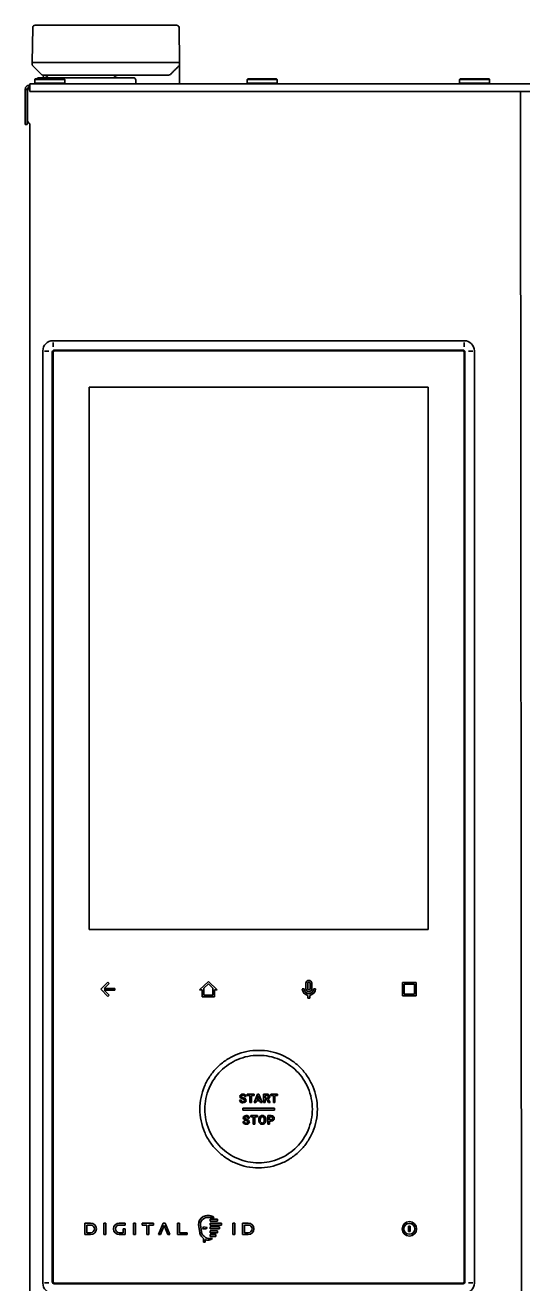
# Model space of a CAD drawing. Header units: inches. Extents: x 786 to 5593, y 691 to 5024.
# Drawn here: x 3395 to 3594, y 3019 to 3523 of the extents above; entities that cross this region are included whole.
import ezdxf

# ---------------------------------------------------------------- set-up
doc = ezdxf.new("R2010")
doc.units = ezdxf.units.IN
doc.layers.add('1', color=7, linetype='Continuous', true_color=0xffffff)

msp = doc.modelspace()

# ---------------------------------------------------------------- linework, layer by layer
at = {"layer": '1', "color": 7, "linetype": 'Continuous', "lineweight": 35}
for p, q in [((3397.74, 3507.66), (3397.98, 3521.67)), ((3398.98, 3522.66), (3404.74, 3522.66)), ((3404.74, 3522.66), (3449.74, 3522.66)), ((3455.5, 3522.66), (3449.74, 3522.66)), ((3456.5, 3521.67), (3456.74, 3507.66)), ((3397.75, 3506.94), (3397.74, 3507.66)), ((3404.74, 3507.66), (3397.74, 3507.66)), ((3449.74, 3507.66), (3404.74, 3507.66)), ((3456.74, 3507.66), (3449.74, 3507.66)), ((3456.74, 3507.66), (3456.73, 3506.94)), ((3456.74, 3501.12), (3456.74, 3506.19)), ((3398.99, 3501.16), (3398.74, 3500.91)), ((3398.74, 3500.91), (3410.74, 3500.91)), ((3398.74, 3500.91), (3398.74, 3499.41)), ((3398.74, 3499.41), (3398.99, 3499.16)), ((3410.74, 3499.41), (3398.74, 3499.41)), ((3398.99, 3501.16), (3410.49, 3501.16)), ((3438.19, 3501.63), (3400.29, 3501.63)), ((3402.26, 3501.63), (3402.25, 3501.89)), ((3449.74, 3502.66), (3404.74, 3502.66)), ((3410.74, 3500.91), (3410.49, 3501.16)), ((3410.49, 3499.16), (3410.74, 3499.41)), ((3410.74, 3499.41), (3410.74, 3500.91)), ((3439.24, 3499.16), (3439.19, 3500.66)), ((3456.74, 3499.39), (3456.74, 3499.66)), ((3483.99, 3501.16), (3483.74, 3500.91)), ((3483.74, 3500.91), (3495.74, 3500.91)), ((3483.74, 3500.91), (3483.74, 3499.41)), ((3483.74, 3499.41), (3483.99, 3499.16)), ((3495.74, 3499.41), (3483.74, 3499.41)), ((3483.99, 3501.16), (3495.49, 3501.16)), ((3495.74, 3500.91), (3495.49, 3501.16)), ((3495.49, 3499.16), (3495.74, 3499.41)), ((3495.74, 3499.41), (3495.74, 3500.91)), ((3568.99, 3501.16), (3568.74, 3500.91)), ((3568.74, 3500.91), (3580.74, 3500.91)), ((3568.74, 3500.91), (3568.74, 3499.41)), ((3568.74, 3499.41), (3568.99, 3499.16)), ((3580.74, 3499.41), (3568.74, 3499.41)), ((3568.99, 3501.16), (3580.49, 3501.16)), ((3580.74, 3500.91), (3580.49, 3501.16)), ((3580.49, 3499.16), (3580.74, 3499.41)), ((3580.74, 3499.41), (3580.74, 3500.91)), ((3394.94, 3496.74), (3394.94, 3496.86)), ((3394.94, 3495.9), (3394.94, 3496.74)), ((3394.94, 3495.9), (3394.94, 3484.86)), ((3395.74, 3496.74), (3395.74, 3496.86)), ((3395.74, 3496.74), (3395.74, 3495.9)), ((3395.74, 3496.06), (3395.85, 3496.06)), ((3395.74, 3495.9), (3395.74, 3484.86)), ((3395.84, 3495.9), (3395.84, 3484.86)), ((3396.08, 3496.86), (3396.03, 3496.74)), ((3396.74, 3499.16), (3398.74, 3499.16)), ((3396.74, 3496.16), (3396.74, 3499.16)), ((3398.74, 3496.16), (3396.74, 3496.16)), ((3396.74, 3496.16), (3398.74, 3496.16)), ((3577.91, 3499.16), (3398.74, 3499.16)), ((3577.91, 3496.16), (3398.74, 3496.16)), ((3577.91, 3496.16), (3398.74, 3496.16)), ((3577.91, 3499.16), (3579.33, 3499.16)), ((3579.33, 3496.16), (3577.91, 3496.16)), ((3579.33, 3496.16), (3577.91, 3496.16)), ((3593.08, 3499.16), (3579.33, 3499.16)), ((3593.08, 3496.16), (3579.33, 3496.16)), ((3593.08, 3496.16), (3579.33, 3496.16)), ((3593.08, 3499.16), (3593.79, 3499.16)), ((3593.79, 3496.16), (3593.08, 3496.16)), ((3593.08, 3496.16), (3593.74, 2809.66)), ((4002.68, 3499.16), (3593.79, 3499.16)), ((3947.69, 3496.16), (3593.79, 3496.16)), ((3394.94, 3482.86), (3394.94, 3484.86)), ((3395.74, 3482.88), (3395.74, 3484.86)), ((3395.74, 3482.86), (3394.94, 3482.86)), ((3396.74, 3483.19), (3396.74, 2812.66)), ((3570.63, 3396.41), (3406.02, 3396.41)), ((3402.03, 3392.41), (3402.03, 3019.4)), ((3405.78, 3019.91), (3405.78, 3391.91)), ((3406.08, 3391.91), (3406.08, 3019.91)), ((3406.53, 3392.66), (3570.13, 3392.66)), ((3570.13, 3392.36), (3406.53, 3392.36)), ((3570.58, 3019.91), (3570.58, 3391.91)), ((3570.88, 3391.91), (3570.88, 3019.91)), ((3574.63, 3019.4), (3574.63, 3392.41)), ((3420.53, 3377.89), (3420.53, 3160.93)), ((3556.13, 3377.89), (3420.53, 3377.89)), ((3556.13, 3160.93), (3556.13, 3377.89)), ((3420.53, 3160.93), (3556.13, 3160.93)), ((3428, 3139.84), (3425.16, 3137)), ((3425.16, 3137), (3428, 3134.15)), ((3426.52, 3137.35), (3428.51, 3139.34)), ((3430.84, 3137.35), (3426.52, 3137.35)), ((3428.51, 3139.34), (3428, 3139.84)), ((3430.84, 3136.64), (3430.84, 3137.35)), ((3468.22, 3140.14), (3464.69, 3136.72)), ((3466.46, 3137.36), (3468.22, 3139.13)), ((3466.46, 3134.6), (3466.46, 3137.36)), ((3471.75, 3136.72), (3468.22, 3140.14)), ((3468.22, 3139.13), (3469.99, 3137.36)), ((3469.99, 3137.36), (3469.99, 3134.6)), ((3505.78, 3137.16), (3506.48, 3137.16)), ((3507.27, 3139.37), (3507.27, 3137.16)), ((3507.97, 3137.16), (3507.97, 3139.37)), ((3508.88, 3139.37), (3508.88, 3137.16)), ((3509.58, 3137.16), (3509.58, 3139.37)), ((3510.36, 3137.16), (3511.06, 3137.16)), ((3545.91, 3139.71), (3545.91, 3134.29)), ((3551.33, 3139.71), (3545.91, 3139.71)), ((3546.61, 3134.99), (3546.61, 3139.01)), ((3546.61, 3139.01), (3550.63, 3139.01)), ((3550.63, 3139.01), (3550.63, 3134.99)), ((3551.33, 3134.29), (3551.33, 3139.71)), ((3426.52, 3136.64), (3430.84, 3136.64)), ((3428.5, 3134.65), (3426.52, 3136.64)), ((3428, 3134.15), (3428.5, 3134.65)), ((3464.69, 3136.72), (3465.75, 3136.72)), ((3465.75, 3136.72), (3465.75, 3133.9)), ((3465.75, 3133.9), (3470.69, 3133.9)), ((3469.99, 3134.6), (3466.46, 3134.6)), ((3470.69, 3136.72), (3471.75, 3136.72)), ((3470.69, 3133.9), (3470.69, 3136.72)), ((3508.07, 3133.47), (3508.07, 3134.54)), ((3508.77, 3133.47), (3508.07, 3133.47)), ((3508.77, 3134.54), (3508.77, 3133.47)), ((3545.91, 3134.29), (3551.33, 3134.29)), ((3550.63, 3134.99), (3546.61, 3134.99)), ((3481.33, 3092.65), (3480.74, 3092.65)), ((3482.69, 3094.03), (3483.28, 3094.03)), ((3483.8, 3095.03), (3483.8, 3094.55)), ((3486.5, 3095.03), (3483.8, 3095.03)), ((3483.8, 3094.55), (3484.85, 3094.55)), ((3484.85, 3094.55), (3484.85, 3091.62)), ((3484.85, 3091.62), (3485.44, 3091.62)), ((3485.44, 3094.55), (3486.5, 3094.55)), ((3485.44, 3091.62), (3485.44, 3094.55)), ((3486.5, 3094.55), (3486.5, 3095.03)), ((3486.6, 3091.62), (3487.89, 3095.03)), ((3487.22, 3091.62), (3486.6, 3091.62)), ((3487.49, 3092.41), (3487.22, 3091.62)), ((3488.81, 3092.41), (3487.49, 3092.41)), ((3488.15, 3094.3), (3487.66, 3092.89)), ((3487.66, 3092.89), (3488.65, 3092.89)), ((3487.89, 3095.03), (3488.42, 3095.03)), ((3488.65, 3092.89), (3488.15, 3094.3)), ((3488.42, 3095.03), (3489.71, 3091.62)), ((3489.09, 3091.62), (3488.81, 3092.41)), ((3489.71, 3091.62), (3489.09, 3091.62)), ((3490.34, 3091.62), (3490.34, 3095.03)), ((3490.34, 3095.03), (3491.53, 3095.03)), ((3490.93, 3091.62), (3490.34, 3091.62)), ((3491.55, 3094.55), (3490.93, 3094.55)), ((3490.93, 3094.55), (3490.93, 3093.41)), ((3490.93, 3093.41), (3491.54, 3093.41)), ((3491.59, 3092.93), (3490.93, 3092.93)), ((3490.93, 3092.93), (3490.93, 3091.62)), ((3492.27, 3091.62), (3491.59, 3092.93)), ((3492.14, 3093.07), (3492.9, 3091.65)), ((3492.9, 3091.62), (3492.27, 3091.62)), ((3492.9, 3091.65), (3492.9, 3091.62)), ((3493.21, 3095.03), (3493.21, 3094.55)), ((3495.91, 3095.03), (3493.21, 3095.03)), ((3493.21, 3094.55), (3494.26, 3094.55)), ((3494.26, 3094.55), (3494.26, 3091.62)), ((3494.26, 3091.62), (3494.85, 3091.62)), ((3494.85, 3094.55), (3495.91, 3094.55)), ((3494.85, 3091.62), (3494.85, 3094.55)), ((3495.91, 3094.55), (3495.91, 3095.03)), ((3481.95, 3088.67), (3481.95, 3089.37)), ((3481.95, 3089.37), (3494.69, 3089.37)), ((3494.69, 3088.67), (3481.95, 3088.67)), ((3494.69, 3089.37), (3494.69, 3088.67)), ((3482.67, 3084.04), (3482.08, 3084.04)), ((3484.04, 3085.43), (3484.63, 3085.43)), ((3485.15, 3086.42), (3485.15, 3085.94)), ((3487.85, 3086.42), (3485.15, 3086.42)), ((3485.15, 3085.94), (3486.2, 3085.94)), ((3486.2, 3085.94), (3486.2, 3083.02)), ((3486.2, 3083.02), (3486.79, 3083.02)), ((3486.79, 3085.94), (3487.85, 3085.94)), ((3486.79, 3083.02), (3486.79, 3085.94)), ((3487.85, 3085.94), (3487.85, 3086.42)), ((3488.36, 3084.61), (3488.36, 3084.8)), ((3488.95, 3084.83), (3488.95, 3084.63)), ((3490.6, 3084.63), (3490.6, 3084.81)), ((3491.19, 3084.82), (3491.19, 3084.63)), ((3492.02, 3083.02), (3492.02, 3086.42)), ((3492.02, 3086.42), (3493.32, 3086.42)), ((3492.61, 3083.02), (3492.02, 3083.02)), ((3493.34, 3085.94), (3492.61, 3085.94)), ((3492.61, 3085.94), (3492.61, 3084.76)), ((3492.61, 3084.76), (3493.32, 3084.76)), ((3493.31, 3084.28), (3492.61, 3084.28)), ((3492.61, 3084.28), (3492.61, 3083.02)), ((3510.31, 3080.95), (3510.29, 3080.96)), ((3418.83, 3043.44), (3418.83, 3038.85)), ((3421.12, 3043.44), (3418.83, 3043.44)), ((3419.59, 3042.67), (3421.12, 3042.67)), ((3419.59, 3039.61), (3419.59, 3042.67)), ((3426.47, 3038.85), (3426.47, 3043.44)), ((3426.47, 3043.44), (3427.24, 3043.44)), ((3427.24, 3043.44), (3427.24, 3038.85)), ((3432.59, 3043.44), (3434.88, 3043.44)), ((3434.88, 3042.67), (3432.59, 3042.67)), ((3434.88, 3043.44), (3434.88, 3042.67)), ((3438.32, 3038.85), (3438.32, 3043.44)), ((3438.32, 3043.44), (3439.08, 3043.44)), ((3439.08, 3043.44), (3439.08, 3038.85)), ((3441.76, 3043.44), (3441.76, 3042.67)), ((3446.34, 3043.44), (3441.76, 3043.44)), ((3441.76, 3042.67), (3443.67, 3042.67)), ((3443.67, 3042.67), (3443.67, 3038.85)), ((3444.43, 3042.67), (3446.34, 3042.67)), ((3444.43, 3038.85), (3444.43, 3042.67)), ((3446.34, 3042.67), (3446.34, 3043.44)), ((3450.16, 3043.44), (3448.25, 3038.85)), ((3449.11, 3038.85), (3450.55, 3042.48)), ((3450.93, 3043.44), (3450.16, 3043.44)), ((3450.55, 3042.48), (3451.98, 3038.85)), ((3452.84, 3038.85), (3450.93, 3043.44)), ((3455.9, 3043.44), (3455.9, 3038.85)), ((3456.66, 3043.44), (3455.9, 3043.44)), ((3456.66, 3039.61), (3456.66, 3043.44)), ((3464.34, 3042.81), (3464.77, 3039.67)), ((3465.43, 3039.91), (3465.07, 3042.69)), ((3466.21, 3042), (3465.83, 3041.14)), ((3467.74, 3041.72), (3466.21, 3042)), ((3467.36, 3041.14), (3467.74, 3041.72)), ((3468.12, 3045.73), (3470.59, 3045.73)), ((3468.89, 3044.98), (3468.89, 3044.22)), ((3471.94, 3044.98), (3468.89, 3044.98)), ((3468.89, 3044.22), (3471.94, 3044.22)), ((3468.89, 3043.44), (3468.89, 3042.67)), ((3473.47, 3043.44), (3468.89, 3043.44)), ((3468.89, 3042.67), (3473.47, 3042.67)), ((3468.89, 3041.91), (3468.89, 3041.14)), ((3472.71, 3041.91), (3468.89, 3041.91)), ((3470.59, 3045.73), (3470.33, 3045.92)), ((3471.94, 3044.22), (3471.94, 3044.98)), ((3472.71, 3041.14), (3472.71, 3041.91)), ((3473.47, 3042.67), (3473.47, 3043.44)), ((3478.06, 3038.85), (3478.06, 3043.44)), ((3478.06, 3043.44), (3478.82, 3043.44)), ((3478.82, 3043.44), (3478.82, 3038.85)), ((3481.88, 3043.44), (3481.88, 3038.85)), ((3484.17, 3043.44), (3481.88, 3043.44)), ((3482.64, 3039.61), (3482.64, 3042.67)), ((3482.64, 3042.67), (3484.17, 3042.67)), ((3548.27, 3042.24), (3548.97, 3042.24)), ((3548.27, 3040.04), (3548.27, 3042.24)), ((3548.97, 3042.24), (3548.97, 3040.04)), ((3418.83, 3038.85), (3421.12, 3038.85)), ((3421.12, 3039.61), (3419.59, 3039.61)), ((3427.24, 3038.85), (3426.47, 3038.85)), ((3432.59, 3039.61), (3434.11, 3039.61)), ((3434.88, 3038.85), (3432.59, 3038.85)), ((3434.11, 3039.61), (3434.11, 3041.14)), ((3434.11, 3041.14), (3434.88, 3041.14)), ((3434.88, 3041.14), (3434.88, 3038.85)), ((3439.08, 3038.85), (3438.32, 3038.85)), ((3443.67, 3038.85), (3444.43, 3038.85)), ((3448.25, 3038.85), (3449.11, 3038.85)), ((3451.98, 3038.85), (3452.84, 3038.85)), ((3455.9, 3038.85), (3459.72, 3038.85)), ((3459.72, 3039.61), (3456.66, 3039.61)), ((3459.72, 3038.85), (3459.72, 3039.61)), ((3465.83, 3041.14), (3467.36, 3041.14)), ((3466.21, 3037.33), (3466.21, 3035.79)), ((3466.62, 3038.03), (3466.48, 3038.15)), ((3466.98, 3035.79), (3466.98, 3036.87)), ((3469.84, 3037.32), (3468.12, 3037.32)), ((3468.89, 3041.14), (3472.71, 3041.14)), ((3468.89, 3040.38), (3468.89, 3039.61)), ((3471.94, 3040.38), (3468.89, 3040.38)), ((3468.89, 3039.61), (3471.94, 3039.61)), ((3468.89, 3038.85), (3468.89, 3038.09)), ((3471.18, 3038.85), (3468.89, 3038.85)), ((3468.89, 3038.09), (3471.18, 3038.09)), ((3469.62, 3037.13), (3469.84, 3037.32)), ((3471.18, 3038.09), (3471.18, 3038.85)), ((3471.94, 3039.61), (3471.94, 3040.38)), ((3478.82, 3038.85), (3478.06, 3038.85)), ((3481.88, 3038.85), (3484.17, 3038.85)), ((3484.17, 3039.61), (3482.64, 3039.61)), ((3548.97, 3040.04), (3548.27, 3040.04)), ((3466.21, 3035.79), (3466.98, 3035.79)), ((3406.53, 3019.46), (3570.13, 3019.46)), ((3570.13, 3019.16), (3406.53, 3019.16))]:
    msp.add_line(p, q, dxfattribs=at)
for centre, radius, start, end in [((3398.98, 3521.66), 1, 90, 179), ((3455.5, 3521.66), 1, 1, 90), ((3400.29, 3500.63), 1, 90, 148.0305), ((3401.25, 3501.87), 1, 1, 63.2354), ((3402.27, 3500.66), 2, 29.0308, 90), ((3432.21, 3500.66), 2, 90, 150.9692), ((3438.19, 3500.63), 1, 2, 90), ((3452.33, 3503.66), 1, 270, 315), ((3455.99, 3499.41), 0.75, 340.5283, 359), ((3397.84, 3495.9), 2, 155, 180), ((3397.84, 3484.86), 2, 180, 236.6325), ((3406.53, 3391.91), 0.75, 90, 180), ((3406.53, 3391.91), 0.45, 90, 180), ((3570.13, 3391.91), 0.75, 0, 90), ((3570.13, 3391.91), 0.45, 0, 90), ((3406.53, 3019.91), 0.75, 180, 270), ((3406.53, 3019.91), 0.45, 180, 270), ((3570.13, 3019.91), 0.45, 270, 0), ((3570.13, 3019.91), 0.75, 270, 0)]:
    msp.add_arc(centre, radius, start, end, dxfattribs=at)
for centre, major_axis in [((3406.03, 3392.4), (2.84, -2.84)), ((3570.62, 3392.4), (-2.84, -2.84)), ((3406.03, 3019.41), (2.84, 2.84)), ((3570.62, 3019.41), (-2.84, 2.84))]:
    msp.add_ellipse(centre, major_axis=major_axis, ratio=0.997265, start_param=2.357564, end_param=3.925621, dxfattribs=at)
for points, knots in [([(3397.75, 3506.94), (3397.75, 3506.89), (3397.76, 3506.85), (3397.78, 3506.75), (3397.79, 3506.71), (3397.83, 3506.62), (3397.85, 3506.58), (3397.91, 3506.5), (3397.94, 3506.46), (3397.97, 3506.42)], [0, 0, 0, 0, 0.25, 0.25, 0.5, 0.5, 0.75, 0.75, 1, 1, 1, 1]), ([(3456.51, 3506.42), (3456.54, 3506.46), (3456.57, 3506.5), (3456.63, 3506.58), (3456.65, 3506.62), (3456.69, 3506.71), (3456.7, 3506.75), (3456.72, 3506.85), (3456.73, 3506.89), (3456.73, 3506.94)], [0, 0, 0, 0, 0.25, 0.25, 0.5, 0.5, 0.75, 0.75, 1, 1, 1, 1]), ([(3402.15, 3502.66), (3402.09, 3502.66), (3402.02, 3502.66), (3401.9, 3502.69), (3401.83, 3502.71), (3401.71, 3502.76), (3401.65, 3502.79), (3401.54, 3502.86), (3401.49, 3502.9), (3401.45, 3502.95)], [0, 0, 0, 0, 0.25, 0.25, 0.5, 0.5, 0.75, 0.75, 1, 1, 1, 1]), ([(3402.15, 3502.66), (3402.09, 3502.66), (3402.02, 3502.66), (3401.89, 3502.69), (3401.83, 3502.71), (3401.71, 3502.76), (3401.65, 3502.79), (3401.54, 3502.86), (3401.49, 3502.9), (3401.45, 3502.95)], [0, 0, 0, 0, 0.25, 0.25, 0.5, 0.5, 0.75, 0.75, 1, 1, 1, 1]), ([(3404.74, 3502.66), (3404.66, 3502.66), (3404.57, 3502.66), (3404.41, 3502.66), (3404.32, 3502.66), (3404.2, 3502.66), (3404.16, 3502.66), (3404.08, 3502.66), (3404.04, 3502.66), (3403.92, 3502.66), (3403.84, 3502.66), (3403.69, 3502.66), (3403.61, 3502.66), (3403.5, 3502.66), (3403.46, 3502.66), (3403.39, 3502.66), (3403.36, 3502.66), (3403.25, 3502.66), (3403.18, 3502.66), (3403.05, 3502.66), (3402.99, 3502.66), (3402.87, 3502.66), (3402.82, 3502.66), (3402.73, 3502.66), (3402.71, 3502.66), (3402.66, 3502.66), (3402.63, 3502.66), (3402.56, 3502.66), (3402.52, 3502.66), (3402.46, 3502.66), (3402.44, 3502.66), (3402.4, 3502.66), (3402.38, 3502.66), (3402.35, 3502.66), (3402.34, 3502.66), (3402.31, 3502.66), (3402.29, 3502.66), (3402.27, 3502.66), (3402.25, 3502.66), (3402.23, 3502.66), (3402.22, 3502.66), (3402.2, 3502.66), (3402.2, 3502.66), (3402.18, 3502.66), (3402.18, 3502.66), (3402.17, 3502.66), (3402.16, 3502.66), (3402.16, 3502.66), (3402.16, 3502.66), (3402.16, 3502.66), (3402.16, 3502.66), (3402.16, 3502.66), (3402.15, 3502.66), (3402.15, 3502.66)], [0, 0, 0, 0, 0.0625, 0.0625, 0.125, 0.125, 0.15625, 0.15625, 0.1875, 0.1875, 0.25, 0.25, 0.3125, 0.3125, 0.34375, 0.34375, 0.375, 0.375, 0.4375, 0.4375, 0.5, 0.5, 0.5625, 0.5625, 0.59375, 0.59375, 0.625, 0.625, 0.6875, 0.6875, 0.71875, 0.71875, 0.75, 0.75, 0.78125, 0.78125, 0.8125, 0.8125, 0.84375, 0.84375, 0.875, 0.875, 0.90625, 0.90625, 0.9375, 0.9375, 0.96875, 0.96875, 0.984375, 0.984375, 0.992187, 0.992187, 1, 1, 1, 1]), ([(3452.33, 3502.66), (3452.33, 3502.66), (3452.32, 3502.66), (3452.32, 3502.66), (3452.32, 3502.66), (3452.31, 3502.66), (3452.3, 3502.66), (3452.27, 3502.66), (3452.26, 3502.66), (3452.24, 3502.66), (3452.23, 3502.66), (3452.2, 3502.66), (3452.17, 3502.66), (3452.1, 3502.66), (3452.07, 3502.66), (3452.01, 3502.66), (3451.99, 3502.66), (3451.95, 3502.66), (3451.92, 3502.66), (3451.86, 3502.66), (3451.81, 3502.66), (3451.7, 3502.66), (3451.65, 3502.66), (3451.53, 3502.66), (3451.47, 3502.66), (3451.37, 3502.66), (3451.34, 3502.66), (3451.27, 3502.66), (3451.24, 3502.66), (3451.14, 3502.66), (3451.07, 3502.66), (3450.96, 3502.66), (3450.92, 3502.66), (3450.84, 3502.66), (3450.81, 3502.66), (3450.73, 3502.66), (3450.69, 3502.66), (3450.61, 3502.66), (3450.57, 3502.66), (3450.49, 3502.66), (3450.45, 3502.66), (3450.37, 3502.66), (3450.33, 3502.66), (3450.25, 3502.66), (3450.21, 3502.66), (3450.13, 3502.66), (3450.09, 3502.66), (3450, 3502.66), (3449.96, 3502.66), (3449.9, 3502.66), (3449.88, 3502.66), (3449.85, 3502.66), (3449.84, 3502.66), (3449.82, 3502.66), (3449.81, 3502.66), (3449.8, 3502.66)], [0, 0, 0, 0, 0.028317, 0.028317, 0.059662, 0.059662, 0.122351, 0.122351, 0.153695, 0.153695, 0.18504, 0.18504, 0.247729, 0.247729, 0.310419, 0.310419, 0.341763, 0.341763, 0.373108, 0.373108, 0.435797, 0.435797, 0.498486, 0.498486, 0.561175, 0.561175, 0.59252, 0.59252, 0.623865, 0.623865, 0.686554, 0.686554, 0.717898, 0.717898, 0.749243, 0.749243, 0.780588, 0.780588, 0.811932, 0.811932, 0.843277, 0.843277, 0.874622, 0.874622, 0.905966, 0.905966, 0.937311, 0.937311, 0.968655, 0.968655, 0.984328, 0.984328, 0.992164, 0.992164, 1, 1, 1, 1]), ([(3394.94, 3496.86), (3394.94, 3496.97), (3394.95, 3497.08), (3394.99, 3497.3), (3395.02, 3497.41), (3395.1, 3497.61), (3395.15, 3497.71), (3395.27, 3497.9), (3395.34, 3497.99), (3395.49, 3498.16), (3395.57, 3498.23), (3395.75, 3498.37), (3395.85, 3498.42), (3396.05, 3498.52), (3396.15, 3498.56), (3396.37, 3498.62), (3396.48, 3498.64), (3396.59, 3498.65)], [0, 0, 0, 0, 0.125, 0.125, 0.25, 0.25, 0.375, 0.375, 0.5, 0.5, 0.625, 0.625, 0.75, 0.75, 0.875, 0.875, 1, 1, 1, 1]), ([(3395.74, 3496.86), (3395.74, 3496.98), (3395.76, 3497.1), (3395.85, 3497.34), (3395.92, 3497.44), (3396.09, 3497.62), (3396.19, 3497.7), (3396.33, 3497.77), (3396.37, 3497.79), (3396.41, 3497.8)], [0, 0, 0, 0, 0.302566, 0.302566, 0.605132, 0.605132, 0.907698, 0.907698, 1, 1, 1, 1]), ([(3396.74, 3498.47), (3396.7, 3498.42), (3396.67, 3498.36), (3396.6, 3498.23), (3396.56, 3498.16), (3396.49, 3497.99), (3396.45, 3497.9), (3396.38, 3497.71), (3396.34, 3497.61), (3396.27, 3497.41), (3396.23, 3497.3), (3396.15, 3497.08), (3396.12, 3496.97), (3396.08, 3496.86)], [0, 0, 0, 0, 0.160158, 0.160158, 0.328126, 0.328126, 0.496095, 0.496095, 0.664063, 0.664063, 0.832032, 0.832032, 1, 1, 1, 1]), ([(3406.13, 3394.46), (3406.13, 3394.39), (3406.13, 3394.32), (3406.13, 3394.17), (3406.13, 3394.09), (3406.13, 3394.02)], [0, 0, 0, 0, 0.5, 0.5, 1, 1, 1, 1]), ([(3570.53, 3394.02), (3570.53, 3394.09), (3570.53, 3394.17), (3570.53, 3394.32), (3570.53, 3394.39), (3570.53, 3394.46)], [0, 0, 0, 0, 0.5, 0.5, 1, 1, 1, 1]), ([(3403.98, 3392.31), (3404.04, 3392.31), (3404.12, 3392.3), (3404.26, 3392.3), (3404.34, 3392.3), (3404.41, 3392.3)], [0, 0, 0, 0, 0.5, 0.5, 1, 1, 1, 1]), ([(3572.24, 3392.3), (3572.31, 3392.3), (3572.39, 3392.3), (3572.54, 3392.3), (3572.61, 3392.31), (3572.68, 3392.31)], [0, 0, 0, 0, 0.5, 0.5, 1, 1, 1, 1]), ([(3507.27, 3137.16), (3507.27, 3136.52), (3507.78, 3136.01), (3509.06, 3136.01), (3509.58, 3136.52), (3509.58, 3137.16)], [0, 0, 0, 0, 0.5, 0.5, 1, 1, 1, 1]), ([(3507.97, 3139.37), (3507.97, 3139.62), (3508.17, 3139.82), (3508.67, 3139.82), (3508.88, 3139.62), (3508.88, 3139.37)], [0, 0, 0, 0, 0.5, 0.5, 1, 1, 1, 1]), ([(3508.88, 3137.16), (3508.88, 3136.91), (3508.67, 3136.71), (3508.17, 3136.71), (3507.97, 3136.91), (3507.97, 3137.16)], [0, 0, 0, 0, 0.5, 0.5, 1, 1, 1, 1]), ([(3479.18, 3110.71), (3482.07, 3111.93), (3485.15, 3112.55), (3491.5, 3112.55), (3494.57, 3111.93), (3497.47, 3110.71)], [0, 0, 0, 0, 0.5, 0.5, 1, 1, 1, 1]), ([(3466.67, 3079.91), (3465.44, 3082.8), (3464.82, 3085.88), (3464.82, 3092.23), (3465.44, 3095.3), (3466.67, 3098.2)], [0, 0, 0, 0, 0.5, 0.5, 1, 1, 1, 1]), ([(3468.51, 3097.42), (3467.39, 3094.77), (3466.82, 3091.96), (3466.82, 3086.15), (3467.39, 3083.33), (3468.51, 3080.68)], [0, 0, 0, 0, 0.5, 0.5, 1, 1, 1, 1]), ([(3508.13, 3080.68), (3509.25, 3083.34), (3509.82, 3086.15), (3509.82, 3091.96), (3509.25, 3094.77), (3508.13, 3097.42)], [0, 0, 0, 0, 0.5, 0.5, 1, 1, 1, 1]), ([(3509.98, 3098.2), (3511.2, 3095.3), (3511.82, 3092.23), (3511.82, 3085.88), (3511.2, 3082.8), (3509.98, 3079.91)], [0, 0, 0, 0, 0.5, 0.5, 1, 1, 1, 1]), ([(3481.18, 3094.81), (3480.95, 3094.63), (3480.84, 3094.4), (3480.84, 3094.13), (3480.84, 3093.81), (3481, 3093.56), (3481.31, 3093.36)], [0, 0, 0, 0, 0.5, 0.5, 0.5, 1, 1, 1, 1]), ([(3482.68, 3094.94), (3482.5, 3095.03), (3482.29, 3095.07), (3482.05, 3095.07), (3481.69, 3095.07), (3481.4, 3094.98), (3481.18, 3094.81)], [0, 0, 0, 0, 0.5, 0.5, 0.5, 1, 1, 1, 1]), ([(3481.39, 3091.71), (3481.6, 3091.62), (3481.82, 3091.57), (3482.07, 3091.57), (3482.44, 3091.57), (3482.74, 3091.66), (3482.95, 3091.82)], [0, 0, 0, 0, 0.5, 0.5, 0.5, 1, 1, 1, 1]), ([(3481.61, 3093.82), (3481.49, 3093.9), (3481.43, 3094), (3481.43, 3094.13), (3481.43, 3094.28), (3481.49, 3094.39), (3481.59, 3094.48)], [0, 0, 0, 0, 0.5, 0.5, 0.5, 1, 1, 1, 1]), ([(3482.53, 3092.17), (3482.43, 3092.08), (3482.27, 3092.04), (3482.07, 3092.04), (3481.83, 3092.04), (3481.65, 3092.09), (3481.52, 3092.2)], [0, 0, 0, 0, 0.5, 0.5, 0.5, 1, 1, 1, 1]), ([(3481.59, 3094.48), (3481.7, 3094.56), (3481.85, 3094.6), (3482.25, 3094.6), (3482.41, 3094.55), (3482.52, 3094.45)], [0, 0, 0, 0, 0.5, 0.5, 1, 1, 1, 1]), ([(3482.95, 3091.82), (3483.17, 3091.99), (3483.28, 3092.22), (3483.28, 3092.5), (3483.28, 3092.68), (3483.24, 3092.83), (3483.17, 3092.96)], [0, 0, 0, 0, 0.5, 0.5, 0.5, 1, 1, 1, 1]), ([(3492, 3093.56), (3492.12, 3093.66), (3492.17, 3093.8), (3492.17, 3094.15), (3492.12, 3094.29), (3492.02, 3094.39)], [0, 0, 0, 0, 0.5, 0.5, 1, 1, 1, 1]), ([(3492.44, 3094.76), (3492.66, 3094.58), (3492.76, 3094.33), (3492.76, 3094), (3492.76, 3093.77), (3492.71, 3093.58), (3492.6, 3093.42)], [0, 0, 0, 0, 0.5, 0.5, 0.5, 1, 1, 1, 1]), ([(3482.52, 3086.2), (3482.3, 3086.02), (3482.19, 3085.8), (3482.19, 3085.52), (3482.19, 3085.21), (3482.34, 3084.96), (3482.65, 3084.76)], [0, 0, 0, 0, 0.5, 0.5, 0.5, 1, 1, 1, 1]), ([(3484.03, 3086.34), (3483.84, 3086.43), (3483.63, 3086.47), (3483.4, 3086.47), (3483.04, 3086.47), (3482.75, 3086.38), (3482.52, 3086.2)], [0, 0, 0, 0, 0.5, 0.5, 0.5, 1, 1, 1, 1]), ([(3482.74, 3083.11), (3482.94, 3083.01), (3483.17, 3082.97), (3483.42, 3082.97), (3483.79, 3082.97), (3484.08, 3083.05), (3484.3, 3083.22)], [0, 0, 0, 0, 0.5, 0.5, 0.5, 1, 1, 1, 1]), ([(3482.95, 3085.21), (3482.84, 3085.3), (3482.78, 3085.4), (3482.78, 3085.53), (3482.78, 3085.67), (3482.83, 3085.79), (3482.94, 3085.87)], [0, 0, 0, 0, 0.5, 0.5, 0.5, 1, 1, 1, 1]), ([(3483.88, 3083.56), (3483.78, 3083.48), (3483.62, 3083.44), (3483.42, 3083.44), (3483.18, 3083.44), (3482.99, 3083.49), (3482.87, 3083.6)], [0, 0, 0, 0, 0.5, 0.5, 0.5, 1, 1, 1, 1]), ([(3482.94, 3085.87), (3483.05, 3085.95), (3483.2, 3086), (3483.6, 3086), (3483.76, 3085.95), (3483.87, 3085.85)], [0, 0, 0, 0, 0.5, 0.5, 1, 1, 1, 1]), ([(3484.3, 3083.22), (3484.52, 3083.39), (3484.63, 3083.61), (3484.63, 3083.9), (3484.63, 3084.07), (3484.59, 3084.22), (3484.52, 3084.36)], [0, 0, 0, 0, 0.5, 0.5, 0.5, 1, 1, 1, 1]), ([(3489.04, 3086.27), (3489.25, 3086.4), (3489.5, 3086.47), (3490.05, 3086.47), (3490.3, 3086.4), (3490.51, 3086.27)], [0, 0, 0, 0, 0.5, 0.5, 1, 1, 1, 1]), ([(3490.52, 3083.17), (3490.31, 3083.04), (3490.06, 3082.97), (3489.5, 3082.97), (3489.26, 3083.04), (3489.04, 3083.17)], [0, 0, 0, 0, 0.5, 0.5, 1, 1, 1, 1]), ([(3490.38, 3085.68), (3490.24, 3085.88), (3490.04, 3085.98), (3489.52, 3085.98), (3489.32, 3085.88), (3489.17, 3085.68)], [0, 0, 0, 0, 0.5, 0.5, 1, 1, 1, 1]), ([(3489.17, 3083.76), (3489.32, 3083.56), (3489.52, 3083.46), (3490.04, 3083.46), (3490.24, 3083.56), (3490.38, 3083.75)], [0, 0, 0, 0, 0.5, 0.5, 1, 1, 1, 1]), ([(3493.8, 3084.9), (3493.91, 3085), (3493.97, 3085.15), (3493.97, 3085.52), (3493.91, 3085.67), (3493.8, 3085.78)], [0, 0, 0, 0, 0.5, 0.5, 1, 1, 1, 1]), ([(3494.23, 3086.12), (3494.45, 3085.93), (3494.56, 3085.66), (3494.56, 3085), (3494.45, 3084.74), (3494.23, 3084.56)], [0, 0, 0, 0, 0.5, 0.5, 1, 1, 1, 1]), ([(3479.95, 3069.24), (3482.6, 3068.12), (3485.42, 3067.55), (3491.23, 3067.55), (3494.04, 3068.12), (3496.69, 3069.24)], [0, 0, 0, 0, 0.5, 0.5, 1, 1, 1, 1]), ([(3421.12, 3038.85), (3422.39, 3038.85), (3423.42, 3039.88), (3423.42, 3042.41), (3422.39, 3043.44), (3421.12, 3043.44)], [0, 0, 0, 0, 0.5, 0.5, 1, 1, 1, 1]), ([(3421.12, 3042.67), (3421.97, 3042.67), (3422.65, 3041.99), (3422.65, 3040.3), (3421.97, 3039.61), (3421.12, 3039.61)], [0, 0, 0, 0, 0.5, 0.5, 1, 1, 1, 1]), ([(3432.59, 3038.85), (3431.32, 3038.85), (3430.29, 3039.88), (3430.29, 3042.41), (3431.32, 3043.44), (3432.59, 3043.44)], [0, 0, 0, 0, 0.5, 0.5, 1, 1, 1, 1]), ([(3484.17, 3038.85), (3485.44, 3038.85), (3486.47, 3039.88), (3486.47, 3042.41), (3485.44, 3043.44), (3484.17, 3043.44)], [0, 0, 0, 0, 0.5, 0.5, 1, 1, 1, 1]), ([(3484.17, 3042.67), (3485.02, 3042.67), (3485.7, 3041.99), (3485.7, 3040.3), (3485.02, 3039.61), (3484.17, 3039.61)], [0, 0, 0, 0, 0.5, 0.5, 1, 1, 1, 1]), ([(3548.62, 3044.04), (3547.02, 3044.04), (3545.72, 3042.74), (3545.72, 3039.54), (3547.02, 3038.24), (3550.22, 3038.24), (3551.52, 3039.54), (3551.52, 3042.74), (3550.22, 3044.04), (3548.62, 3044.04)], [0, 0, 0, 0, 0.25, 0.25, 0.5, 0.5, 0.75, 0.75, 1, 1, 1, 1]), ([(3548.62, 3038.95), (3547.41, 3038.95), (3546.43, 3039.93), (3546.43, 3042.35), (3547.41, 3043.34), (3549.83, 3043.34), (3550.82, 3042.35), (3550.82, 3039.93), (3549.83, 3038.95), (3548.62, 3038.95)], [0, 0, 0, 0, 0.25, 0.25, 0.5, 0.5, 0.75, 0.75, 1, 1, 1, 1]), ([(3464.77, 3039.67), (3464.83, 3039.24), (3465.01, 3038.71), (3465.3, 3038.35), (3465.55, 3038.04), (3465.87, 3037.61), (3466.21, 3037.33)], [0, 0, 0, 0, 0.5, 0.5, 0.5, 1, 1, 1, 1]), ([(3466.98, 3036.87), (3467.37, 3036.66), (3467.82, 3036.56), (3468.12, 3036.56), (3468.53, 3036.56), (3469.04, 3036.75), (3469.62, 3037.13)], [0, 0, 0, 0, 0.5, 0.5, 0.5, 1, 1, 1, 1]), ([(3403.98, 3019.51), (3404.04, 3019.51), (3404.12, 3019.51), (3404.26, 3019.51), (3404.34, 3019.51), (3404.41, 3019.51)], [0, 0, 0, 0, 0.5, 0.5, 1, 1, 1, 1]), ([(3572.24, 3019.52), (3572.31, 3019.51), (3572.39, 3019.51), (3572.54, 3019.51), (3572.61, 3019.51), (3572.68, 3019.51)], [0, 0, 0, 0, 0.5, 0.5, 1, 1, 1, 1])]:
    msp.add_open_spline(points, degree=3, knots=knots, dxfattribs=at)
for points, degree in [([(3401.45, 3502.95), (3397.97, 3506.42)], 1), ([(3453.03, 3502.95), (3456.51, 3506.42)], 1), ([(3456.74, 3506.19), (3456.74, 3507.12), (3456.74, 3507.66), (3456.74, 3507.66)], 3), ([(3456.74, 3499.66), (3456.74, 3499.66), (3456.74, 3500.19), (3456.74, 3501.12)], 3), ([(3395.74, 3496.86), (3394.94, 3496.86)], 1), ([(3406.13, 3395.77), (3406.13, 3394.46)], 1), ([(3570.53, 3395.77), (3570.53, 3394.46)], 1), ([(3402.66, 3392.31), (3403.98, 3392.31)], 1), ([(3573.99, 3392.31), (3572.68, 3392.31)], 1), ([(3508.07, 3134.54), (3506.78, 3134.72), (3505.78, 3135.82), (3505.78, 3137.16)], 3), ([(3506.48, 3137.16), (3506.48, 3136.09), (3507.35, 3135.22), (3508.42, 3135.22)], 3), ([(3508.42, 3140.52), (3507.78, 3140.52), (3507.27, 3140.01), (3507.27, 3139.37)], 3), ([(3509.58, 3139.37), (3509.58, 3140.01), (3509.06, 3140.52), (3508.42, 3140.52)], 3), ([(3508.42, 3135.22), (3509.49, 3135.22), (3510.36, 3136.09), (3510.36, 3137.16)], 3), ([(3511.06, 3137.16), (3511.06, 3135.82), (3510.06, 3134.72), (3508.77, 3134.54)], 3), ([(3471.71, 3105.67), (3472.77, 3106.73), (3473.94, 3107.7), (3475.18, 3108.54)], 3), ([(3476.3, 3106.88), (3475.16, 3106.11), (3474.09, 3105.23), (3473.12, 3104.26)], 3), ([(3475.18, 3108.54), (3476.44, 3109.39), (3477.78, 3110.12), (3479.18, 3110.71)], 3), ([(3479.95, 3108.86), (3478.68, 3108.33), (3477.45, 3107.66), (3476.3, 3106.88)], 3), ([(3488.32, 3110.55), (3485.42, 3110.55), (3482.6, 3109.98), (3479.95, 3108.86)], 3), ([(3496.69, 3108.86), (3494.04, 3109.98), (3491.23, 3110.55), (3488.32, 3110.55)], 3), ([(3500.34, 3106.88), (3499.19, 3107.66), (3497.97, 3108.32), (3496.69, 3108.86)], 3), ([(3497.47, 3110.71), (3498.86, 3110.12), (3500.21, 3109.39), (3501.46, 3108.54)], 3), ([(3503.53, 3104.26), (3502.55, 3105.23), (3501.48, 3106.11), (3500.34, 3106.88)], 3), ([(3501.46, 3108.54), (3502.71, 3107.7), (3503.88, 3106.73), (3504.94, 3105.67)], 3), ([(3466.67, 3098.2), (3467.26, 3099.59), (3467.99, 3100.93), (3468.84, 3102.19)], 3), ([(3468.84, 3102.19), (3469.68, 3103.44), (3470.64, 3104.61), (3471.71, 3105.67)], 3), ([(3473.12, 3104.26), (3472.15, 3103.28), (3471.26, 3102.21), (3470.49, 3101.07)], 3), ([(3506.15, 3101.07), (3505.38, 3102.21), (3504.5, 3103.28), (3503.53, 3104.26)], 3), ([(3504.94, 3105.67), (3506, 3104.61), (3506.97, 3103.44), (3507.81, 3102.19)], 3), ([(3507.81, 3102.19), (3508.66, 3100.93), (3509.39, 3099.59), (3509.98, 3098.2)], 3), ([(3470.49, 3101.07), (3469.72, 3099.92), (3469.05, 3098.69), (3468.51, 3097.42)], 3), ([(3508.13, 3097.42), (3507.6, 3098.69), (3506.93, 3099.92), (3506.15, 3101.07)], 3), ([(3480.74, 3092.65), (3480.74, 3092.43), (3480.79, 3092.25), (3480.91, 3092.09)], 3), ([(3480.91, 3092.09), (3481.02, 3091.93), (3481.18, 3091.8), (3481.39, 3091.71)], 3), ([(3481.31, 3093.36), (3481.47, 3093.26), (3481.69, 3093.17), (3481.96, 3093.09)], 3), ([(3481.52, 3092.2), (3481.39, 3092.31), (3481.33, 3092.46), (3481.33, 3092.65)], 3), ([(3482.18, 3093.57), (3481.91, 3093.65), (3481.72, 3093.73), (3481.61, 3093.82)], 3), ([(3481.96, 3093.09), (3482.24, 3093.01), (3482.43, 3092.92), (3482.53, 3092.84)], 3), ([(3482.82, 3093.3), (3482.65, 3093.41), (3482.44, 3093.5), (3482.18, 3093.57)], 3), ([(3482.52, 3094.45), (3482.63, 3094.35), (3482.69, 3094.21), (3482.69, 3094.03)], 3), ([(3482.53, 3092.84), (3482.64, 3092.76), (3482.69, 3092.65), (3482.69, 3092.5)], 3), ([(3482.69, 3092.5), (3482.69, 3092.36), (3482.64, 3092.25), (3482.53, 3092.17)], 3), ([(3483.12, 3094.57), (3483.01, 3094.73), (3482.87, 3094.85), (3482.68, 3094.94)], 3), ([(3483.17, 3092.96), (3483.09, 3093.09), (3482.98, 3093.2), (3482.82, 3093.3)], 3), ([(3483.28, 3094.03), (3483.28, 3094.23), (3483.23, 3094.41), (3483.12, 3094.57)], 3), ([(3491.53, 3095.03), (3491.93, 3095.03), (3492.23, 3094.94), (3492.44, 3094.76)], 3), ([(3491.54, 3093.41), (3491.74, 3093.41), (3491.89, 3093.46), (3492, 3093.56)], 3), ([(3492.02, 3094.39), (3491.91, 3094.49), (3491.76, 3094.55), (3491.55, 3094.55)], 3), ([(3492.6, 3093.42), (3492.49, 3093.27), (3492.34, 3093.15), (3492.14, 3093.07)], 3), ([(3482.08, 3084.04), (3482.08, 3083.83), (3482.14, 3083.64), (3482.25, 3083.48)], 3), ([(3482.25, 3083.48), (3482.37, 3083.32), (3482.53, 3083.2), (3482.74, 3083.11)], 3), ([(3482.65, 3084.76), (3482.82, 3084.66), (3483.03, 3084.57), (3483.31, 3084.48)], 3), ([(3482.87, 3083.6), (3482.74, 3083.7), (3482.67, 3083.85), (3482.67, 3084.04)], 3), ([(3483.52, 3084.97), (3483.26, 3085.05), (3483.07, 3085.13), (3482.95, 3085.21)], 3), ([(3483.31, 3084.48), (3483.58, 3084.4), (3483.77, 3084.32), (3483.88, 3084.24)], 3), ([(3484.16, 3084.7), (3484, 3084.8), (3483.79, 3084.89), (3483.52, 3084.97)], 3), ([(3483.87, 3085.85), (3483.98, 3085.74), (3484.04, 3085.61), (3484.04, 3085.43)], 3), ([(3483.88, 3084.24), (3483.98, 3084.16), (3484.04, 3084.04), (3484.04, 3083.89)], 3), ([(3484.04, 3083.89), (3484.04, 3083.76), (3483.98, 3083.65), (3483.88, 3083.56)], 3), ([(3484.47, 3085.96), (3484.36, 3086.13), (3484.21, 3086.25), (3484.03, 3086.34)], 3), ([(3484.52, 3084.36), (3484.44, 3084.49), (3484.32, 3084.6), (3484.16, 3084.7)], 3), ([(3484.63, 3085.43), (3484.63, 3085.62), (3484.57, 3085.8), (3484.47, 3085.96)], 3), ([(3488.36, 3084.8), (3488.36, 3085.14), (3488.42, 3085.43), (3488.54, 3085.68)], 3), ([(3488.54, 3083.75), (3488.42, 3084), (3488.36, 3084.29), (3488.36, 3084.61)], 3), ([(3488.54, 3085.68), (3488.66, 3085.94), (3488.82, 3086.13), (3489.04, 3086.27)], 3), ([(3489.04, 3083.17), (3488.83, 3083.31), (3488.66, 3083.5), (3488.54, 3083.75)], 3), ([(3489.17, 3085.68), (3489.03, 3085.48), (3488.96, 3085.19), (3488.95, 3084.83)], 3), ([(3488.95, 3084.63), (3488.95, 3084.26), (3489.03, 3083.97), (3489.17, 3083.76)], 3), ([(3490.6, 3084.81), (3490.6, 3085.19), (3490.52, 3085.47), (3490.38, 3085.68)], 3), ([(3490.38, 3083.75), (3490.53, 3083.95), (3490.6, 3084.25), (3490.6, 3084.63)], 3), ([(3490.51, 3086.27), (3490.73, 3086.14), (3490.89, 3085.94), (3491.01, 3085.69)], 3), ([(3491.01, 3083.75), (3490.9, 3083.5), (3490.73, 3083.31), (3490.52, 3083.17)], 3), ([(3491.01, 3085.69), (3491.13, 3085.44), (3491.19, 3085.15), (3491.19, 3084.82)], 3), ([(3491.19, 3084.63), (3491.19, 3084.3), (3491.13, 3084), (3491.01, 3083.75)], 3), ([(3494.23, 3084.56), (3494.02, 3084.37), (3493.71, 3084.28), (3493.31, 3084.28)], 3), ([(3493.32, 3086.42), (3493.7, 3086.42), (3494, 3086.32), (3494.23, 3086.12)], 3), ([(3493.32, 3084.76), (3493.53, 3084.76), (3493.69, 3084.81), (3493.8, 3084.9)], 3), ([(3493.8, 3085.78), (3493.69, 3085.89), (3493.53, 3085.94), (3493.34, 3085.94)], 3), ([(3468.84, 3075.91), (3467.99, 3077.17), (3467.26, 3078.52), (3466.67, 3079.91)], 3), ([(3468.51, 3080.68), (3469.05, 3079.41), (3469.72, 3078.18), (3470.49, 3077.03)], 3), ([(3470.49, 3077.03), (3471.26, 3075.89), (3472.15, 3074.82), (3473.12, 3073.85)], 3), ([(3503.53, 3073.85), (3504.5, 3074.82), (3505.38, 3075.89), (3506.15, 3077.03)], 3), ([(3506.15, 3077.03), (3506.93, 3078.18), (3507.59, 3079.41), (3508.13, 3080.68)], 3), ([(3509.98, 3079.91), (3509.39, 3078.51), (3508.66, 3077.17), (3507.81, 3075.91)], 3), ([(3471.71, 3072.44), (3470.64, 3073.5), (3469.68, 3074.67), (3468.84, 3075.91)], 3), ([(3475.18, 3069.57), (3473.94, 3070.41), (3472.77, 3071.37), (3471.71, 3072.44)], 3), ([(3473.12, 3073.85), (3474.09, 3072.88), (3475.16, 3071.99), (3476.3, 3071.22)], 3), ([(3500.34, 3071.22), (3501.48, 3071.99), (3502.55, 3072.88), (3503.53, 3073.85)], 3), ([(3504.94, 3072.44), (3503.88, 3071.37), (3502.71, 3070.41), (3501.46, 3069.57)], 3), ([(3507.81, 3075.91), (3506.97, 3074.67), (3506, 3073.5), (3504.94, 3072.44)], 3), ([(3479.18, 3067.4), (3477.78, 3067.99), (3476.44, 3068.72), (3475.18, 3069.57)], 3), ([(3476.3, 3071.22), (3477.45, 3070.45), (3478.68, 3069.78), (3479.95, 3069.24)], 3), ([(3488.32, 3065.55), (3485.15, 3065.55), (3482.07, 3066.17), (3479.18, 3067.4)], 3), ([(3497.47, 3067.4), (3494.57, 3066.17), (3491.5, 3065.55), (3488.32, 3065.55)], 3), ([(3496.69, 3069.24), (3497.97, 3069.78), (3499.19, 3070.45), (3500.34, 3071.22)], 3), ([(3501.46, 3069.57), (3500.21, 3068.72), (3498.86, 3067.99), (3497.47, 3067.4)], 3), ([(3468.12, 3046.49), (3467.43, 3046.49), (3466.78, 3046.33), (3466.19, 3046.03)], 3), ([(3470.13, 3046.03), (3469.53, 3046.33), (3468.82, 3046.49), (3468.12, 3046.49)], 3), ([(3432.59, 3042.67), (3431.74, 3042.67), (3431.06, 3041.99), (3431.06, 3041.14)], 3), ([(3466.19, 3046.03), (3464.89, 3045.38), (3464.16, 3044.11), (3464.34, 3042.81)], 3), ([(3465.07, 3042.69), (3464.92, 3043.78), (3465.51, 3044.79), (3466.56, 3045.34)], 3), ([(3466.56, 3045.34), (3467.04, 3045.59), (3467.56, 3045.73), (3468.12, 3045.73)], 3), ([(3470.33, 3045.92), (3470.27, 3045.96), (3470.2, 3046), (3470.13, 3046.03)], 3), ([(3431.06, 3041.14), (3431.06, 3040.3), (3431.74, 3039.61), (3432.59, 3039.61)], 3), ([(3465.86, 3038.8), (3465.63, 3039.1), (3465.48, 3039.56), (3465.43, 3039.91)], 3), ([(3466.48, 3038.15), (3466.26, 3038.36), (3466.05, 3038.57), (3465.86, 3038.8)], 3), ([(3468.12, 3037.32), (3467.36, 3037.32), (3466.62, 3038.03), (3466.62, 3038.03)], 3), ([(3402.66, 3019.51), (3403.98, 3019.51)], 1), ([(3572.68, 3019.51), (3573.99, 3019.51)], 1)]:
    msp.add_open_spline(points, degree=degree, dxfattribs=at)

doc.saveas('drawing.dxf')
